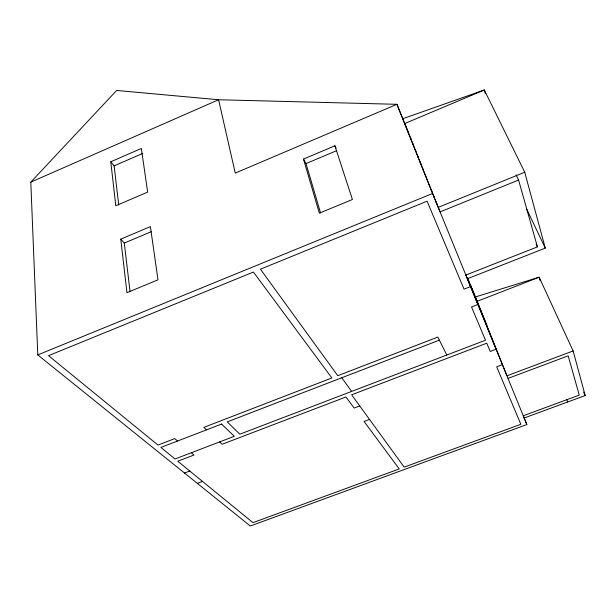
<?xml version="1.0" encoding="UTF-8"?>
<svg xmlns="http://www.w3.org/2000/svg" width="616" height="616" viewBox="0 0 616 616"><rect width="100%" height="100%" fill="white"/><g stroke="black" fill="none" stroke-linecap="round" stroke-linejoin="round"><path stroke-width="0.92" d="M523.454 416.216L526.842 424.563L250.312 526.018L37.776 354.916L30.8 182.128L116.647 90.46L218.595 99.754L396.92 104.312L403.426 120.289M30.8 182.128L218.595 99.754L235.258 173.096L396.92 104.312L432.563 193.478L526.842 424.563M110.772 161.785L141.341 148.448L147.663 192.107L115.816 205.752L110.772 161.785L114.129 165.866L118.726 204.974M114.129 165.866L142.812 153.384M334.896 145.792L352.414 199.499L319.342 213.159L303.488 159.074L334.896 145.792L336.074 148.094M120.759 239.139L150.396 226.619L157.996 279.833L126.95 292.662L120.759 239.139L124.293 243.066L130.053 291.668M320.559 212.982L306.021 163.587L336.39 150.774M404.72 123.554L484.299 89.982L524.732 172.226L545.283 248.109L467.352 278.755L465.58 274.328M124.293 243.066L151.182 231.724M37.776 354.916L432.563 193.478M524.732 172.226L438.23 207.376L402.787 118.726L484.299 89.982L485.37 93.64M516.069 174.859L518.572 180.049L440.07 211.889L438.292 207.438M465.85 275.075L537.429 246.877L518.572 180.049M477.1 301.347L539.154 277.2L573.126 350.943L585.2 395.534L524.162 417.995M439.362 340.155L227.25 421.883L239.84 434.188L485.5 340.217L471.533 306.976L477.862 304.52L467.174 277.831M359.744 405.959L354.161 408.077L345.938 396.981L222.145 444.267L219.612 441.926M184.484 473.019L189.767 471.017M502.402 364.664L496.681 366.82L520.828 424.278L404.173 467.128L351.644 394.802L486.755 343.197L490.228 351.459L496.103 349.218L470.347 284.939L477.015 301.316M197.328 483.36L202.495 481.412M369.531 419.434L364.087 421.49L399.23 468.938L252.984 522.653L177.77 461.215L193.994 455.016L191.33 452.745M573.126 350.943L506.953 375.806L475.352 296.974L539.154 277.2L540.232 280.873M508.015 378.409L568.175 355.84L579.263 395.125L523.254 415.769M177.585 441.017L174.751 438.6L157.989 445.068L48.525 355.663L253.422 272.049L331.862 377.97L203.842 427.373L206.537 429.86M341.772 377.754L351.636 391.422M303.488 159.074L306.021 163.587M446.816 355.016L437.822 337.083L337.768 375.691L260.422 269.192L427.08 201.186L464.041 289.143L470.555 286.594L467.352 278.586M526.31 208.37L545.283 248.109M536.205 244.275L537.429 246.877M583.622 392.046L585.2 395.534M405.351 125.11L406.129 126.942M407.923 131.347L408.647 133.11M410.441 137.522L411.157 139.285M412.951 143.697L413.667 145.461M467.783 278.394L486.886 325.317M405.336 125.017L405.983 126.626M406.622 128.236L407.338 130.014M409.116 134.465L409.825 136.244M415.161 149.588L415.877 151.374M417.656 155.817L418.364 157.604M420.143 162.047L420.859 163.833M422.638 168.276L423.346 170.062M425.125 174.505L425.841 176.291M431.177 189.636L431.885 191.414M433.664 195.865L434.38 197.644M436.159 202.094L436.867 203.873M566.928 399.676L567.644 401.994M221.583 424.062L160.907 447.447L175.029 458.982L234.311 436.305L221.583 424.062"/></g></svg>
